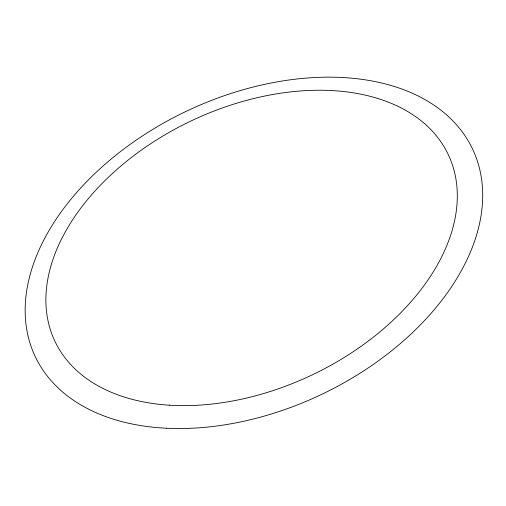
<?xml version="1.0" encoding="UTF-8"?>
<svg xmlns="http://www.w3.org/2000/svg" width="506" height="506" viewBox="0 0 506 506"><rect width="100%" height="100%" fill="white"/><g stroke="black" fill="none" stroke-linecap="round" stroke-linejoin="round"><path stroke-width="0.76" d="M166.651 428.247A242.045 156.898 -25.4 0 0 480.7 173.938A242.045 156.898 -25.4 0 0 114.419 156.373A242.045 156.898 -25.4 0 0 166.651 428.247M169.535 405.205A217.713 140.681 -25.4 0 0 455.988 179.44A217.713 140.681 -25.4 0 0 129.251 159.175A217.713 140.681 -25.4 0 0 169.535 405.205"/></g></svg>
